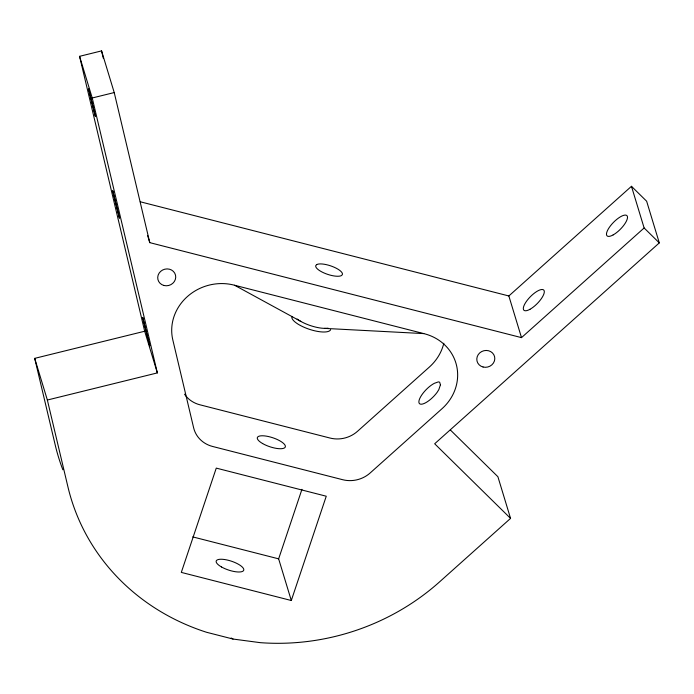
<?xml version="1.0" encoding="UTF-8"?>
<svg xmlns="http://www.w3.org/2000/svg" width="694" height="694" viewBox="0 0 694 694"><rect width="100%" height="100%" fill="white"/><g stroke="black" fill="none" stroke-linecap="round" stroke-linejoin="round"><path stroke-width="1.04" d="M291.298 600.51L326.258 496.219L216.268 468.112L181.308 572.403L291.298 600.51L278.641 558.844L301.951 489.322M140.266 201.781L508.849 295.965L631.462 186.304L646.643 201.225L659.3 242.891L434.678 443.77L510.558 518.392L439.649 581.806A226.626 209.224 -16.9 0 1 260.276 642.661L233.019 639.044L206.595 632.286A226.626 209.224 -16.9 0 1 67.917 486.815L47.357 400.03L34.7 358.364L144.69 331.238L157.347 372.904L47.357 400.03M147.614 235.526L149.774 242.64L521.506 337.631L644.127 227.97L631.462 186.304M144.69 331.238L79.567 56.327L101.567 50.896L114.224 92.562L149.774 242.64M79.567 56.327L92.224 97.984L114.224 92.562M324.488 328.375L423.765 333.597A48.155 44.459 -16.9 0 1 456.487 365.191A48.155 44.459 -16.9 0 1 442.052 408.679L370.206 472.935A28.324 26.155 -16.9 0 1 342.715 479.719L212.607 446.468A28.324 26.155 -16.9 0 1 193.635 427.816L172.806 339.878A48.155 44.459 -16.9 0 1 187.51 296.459A48.155 44.459 -16.9 0 1 234.581 285.251L423.765 333.597M192.741 536.896L278.641 558.844M234.581 285.251L300.745 321.365M231.18 638.003L233.019 639.044M644.127 227.97L659.3 242.891M450.38 429.994L497.902 476.726L510.558 518.392M508.849 295.965L521.506 337.631M101.567 50.896L103.302 58.244M92.224 97.984L157.347 372.904M34.7 358.364L55.26 445.149A226.626 209.224 -16.9 0 0 62.85 469.769M443.822 343.252A48.155 44.459 -16.9 0 1 429.395 367.022L357.549 431.269A28.324 26.155 -16.9 0 1 330.058 438.053L199.95 404.802A28.324 26.155 -16.9 0 1 184.509 394.175M330.648 329.633A20.447 6.567 18.5 0 1 308.873 329.13A20.447 6.567 18.5 0 1 291.966 316.412M328.062 328.158A20.447 6.567 18.5 0 1 297.127 319.023M440.43 384.814L438.808 389.681L437.099 392.388A14.73 5.058 -45.5 0 1 422.741 403.986A14.73 5.058 -45.5 0 1 420.573 396.873A14.73 5.058 -45.5 0 1 434.349 383.314L438.356 381.891L439.632 382.168L440.43 384.814M316.672 264.614L315.787 265.55A14.045 4.511 18.5 0 0 325.686 273.653A14.045 4.511 18.5 0 0 341.474 275.561L342.368 274.624A14.045 4.511 18.5 0 0 332.469 266.522A14.045 4.511 18.5 0 0 316.672 264.614M88.606 88.971L95.33 116.236L88.606 88.971M112.723 190.789L119.446 218.055L112.723 190.789M142.738 317.522L149.731 345.881L142.738 317.522M262.636 443.57A14.73 4.728 18.5 0 0 285.234 447.11A14.73 4.728 18.5 0 0 266.123 436.101A14.73 4.728 18.5 0 0 262.636 443.57M483.067 367.013A9.065 8.371 -16.9 0 0 494.596 356.707A9.065 8.371 -16.9 0 0 479.728 352.908A9.065 8.371 -16.9 0 0 483.067 367.013M163.992 285.486A9.065 8.371 -16.9 0 0 175.521 275.171A9.065 8.371 -16.9 0 0 160.652 271.371A9.065 8.371 -16.9 0 0 163.992 285.486M529.973 309.298A14.166 4.867 -45.5 0 0 544.2 290.838A14.166 4.867 -45.5 0 0 527.24 300.276A14.166 4.867 -45.5 0 0 529.973 309.298M613.166 234.902A14.166 4.858 -45.5 0 0 627.393 216.441A14.166 4.858 -45.5 0 0 610.434 225.871A14.166 4.858 -45.5 0 0 613.166 234.902M221.542 566.989A14.505 4.658 18.5 0 0 243.689 570.338A14.505 4.658 18.5 0 0 224.7 559.538A14.505 4.658 18.5 0 0 221.542 566.989"/></g></svg>
